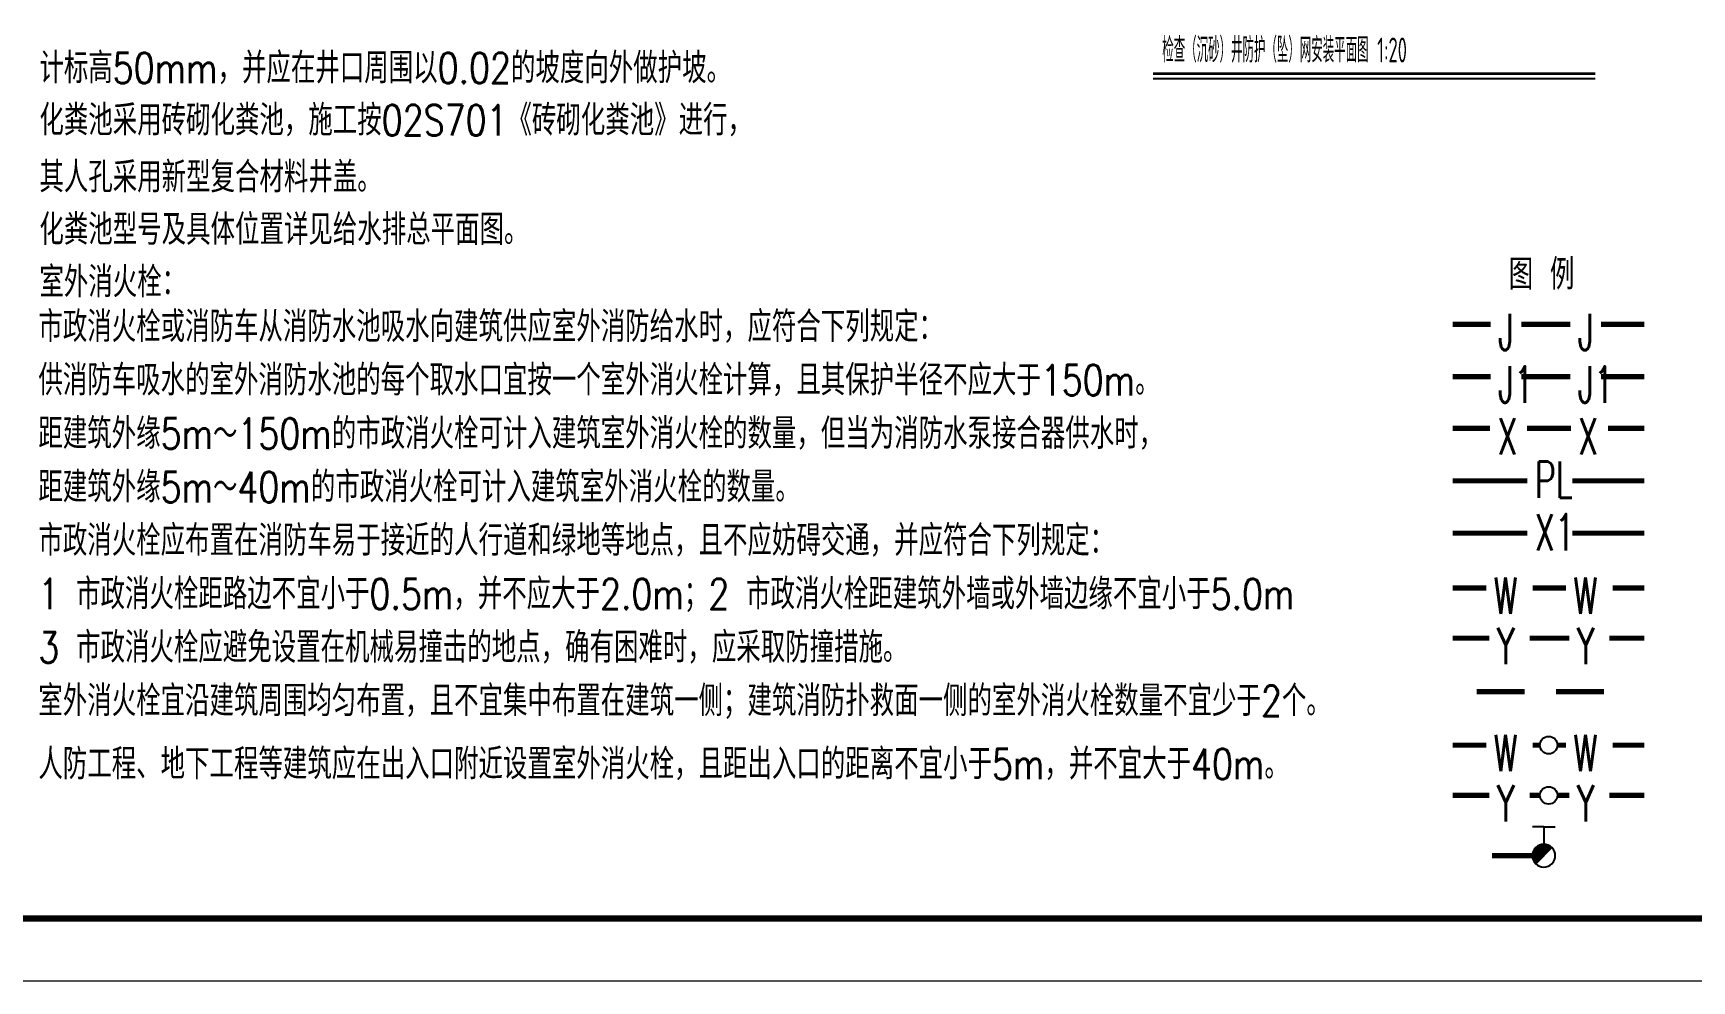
# Model space of a CAD drawing. Header units: millimetres. Extents: x 53009415 to 54059915, y 20499171 to 20796171.
# Drawn here: x 53384336 to 53517552, y 20499171 to 20575260 of the extents above; entities that cross this region are included whole.
import ezdxf

# ---------------------------------------------------------------- set-up
doc = ezdxf.new("R2010")
doc.units = ezdxf.units.MM
doc.header["$LTSCALE"] = 1000
doc.linetypes.add('DASH', pattern=[0.35, 0.25, -0.1])
for name, color, linetype in [('0000-部件名称', 7, 'Continuous'), ('000ZSL-小树', 84, 'Continuous'), ('DIM_TEXT', 7, 'Continuous'), ('EQUIP_消防', 7, 'Continuous'), ('PIPE-污水', 2, 'Continuous'), ('PIPE-消防', 1, 'Continuous'), ('PIPE-给水', 3, 'Continuous'), ('PIPE-雨水', 4, 'Continuous'), ('ROAD', 2, 'Continuous'), ('TWT_TEXT', 7, 'Continuous'), ('WELL_污水', 2, 'Continuous'), ('WELL_雨水', 4, 'Continuous')]:
    doc.layers.add(name, color=color, linetype=linetype)
doc.layers.add('PUB_TITLE', color=7, linetype='Continuous', lineweight=20)
doc.styles.add('_TWT_DIM', font='gbenor', dxfattribs={"bigfont": 'gbcbig'})
doc.styles.add('_TWT_PIPEDN', font='SIMPLEX', dxfattribs={"width": 0.8, "height": 3.5, "bigfont": 'HZTXT'})
doc.styles.add('_TWT_PIPETEXT', font='SIMPLEX', dxfattribs={"width": 0.8, "height": 3.5, "bigfont": 'HZTXT'})

# ---------------------------------------------------------------- blocks, each defined once
blk = doc.blocks.new('a1')
at = {"layer": 'PUB_TITLE'}
blk.add_lwpolyline([(50422310, 18549330), (50506410, 18549330), (50506410, 18608730), (50422310, 18608730)], close=True, dxfattribs=at)
at = {"layer": 'PUB_TITLE', "const_width": 100}
blk.add_lwpolyline([(50424810, 18550330), (50505410, 18550330), (50505410, 18607730), (50424810, 18607730)], close=True, dxfattribs=at)
blk = doc.blocks.new('$TwtSys$00000187')
blk.add_circle((0, 0, 0), 0.5)
blk = doc.blocks.new('$TwtSys$00000385')
for p, q in [((0, 331), (-130, 331)), ((0, 331), (0, 131)), ((0, 331), (130, 331)), ((92, 92), (-92, -92))]:
    blk.add_line(p, q)
for start, end in [(135, 315), (315, 135)]:
    blk.add_arc((0, 0), 131, start, end)
at = {"color": 0}
for points in [[(-34, 127), (-127, 34), (34, 127), (-127, -34)], [(-93, 93), (-93, 93), (-34, 127), (-127, 34)], [(34, 127), (-127, -34), (93, 93), (-93, -93)]]:
    blk.add_solid(points, dxfattribs=at)
blk = doc.blocks.new('wwwadsddasdsdwdsd')
at = {"layer": '0000-部件名称', "extrusion": (-3.93868e-32, 3.21629e-16, -1)}
blk.add_line((529284, 3432042, 22969), (504208, 3432042, 22969), dxfattribs=at)
at = {"layer": '0000-部件名称', "extrusion": (-3.93868e-32, 3.21629e-16, -1), "const_width": 161, "elevation": -22969}
blk.add_lwpolyline([(-529284, 3432338), (-504208, 3432338)], dxfattribs=at)
at = {"layer": 'TWT_TEXT', "style": '_TWT_DIM', "width": 0.64}
blk.add_text('检查（沉砂）井防护（坠）网安装平面图 1:20', height=1411.2, dxfattribs=at).set_placement((504726, 3432974))

msp = doc.modelspace()

# ---------------------------------------------------------------- linework, layer by layer
at = {"layer": 'DIM_TEXT', "const_width": 417.442, "elevation": 0}
for points in [[(53503854.393, 20551883.952), (53507802.775, 20551883.952)], [(53503854.393, 20547675.71), (53507802.775, 20547675.71)], [(53507836.572, 20543526.401), (53504325.012, 20543526.401)], [(53504778.731, 20530718.965), (53507454.911, 20530718.965)], [(53504524.291, 20526681.728), (53507709.351, 20526681.728)]]:
    msp.add_lwpolyline(points, dxfattribs=at)
at = {"layer": 'PIPE-污水', "linetype": 'DASH', "ltscale": 25, "const_width": 417.442, "elevation": 0}
for points in [[(53498355.662, 20530718.965), (53501041.633, 20530718.965)], [(53511192.009, 20530718.965), (53513750.031, 20530718.965)], [(53498355.662, 20518094.237), (53501041.633, 20518094.237)], [(53504778.731, 20518094.237), (53505351.473, 20518094.237)], [(53506754.221, 20518094.237), (53507454.911, 20518094.237)], [(53511192.009, 20518094.237), (53513750.031, 20518094.237)]]:
    msp.add_lwpolyline(points, dxfattribs=at)
at = {"layer": 'PIPE-消防', "linetype": 'Continuous', "ltscale": 5, "const_width": 417.442, "elevation": 0}
for points in [[(53501351.236, 20543526.401), (53498355.662, 20543526.401)], [(53513750.031, 20543526.401), (53510810.348, 20543526.401)], [(53504353.852, 20539318.158), (53498355.662, 20539318.158)], [(53513750.031, 20539318.158), (53507965.564, 20539318.158)], [(53504353.852, 20535109.915), (53498355.662, 20535109.915)], [(53513750.031, 20535109.915), (53507965.564, 20535109.915)], [(53504747.214, 20509220.618), (53501512.402, 20509220.618)]]:
    msp.add_lwpolyline(points, dxfattribs=at)
at = {"layer": 'PIPE-给水', "linetype": 'Continuous', "ltscale": 5, "const_width": 417.442, "elevation": 0}
for points in [[(53498355.662, 20551883.952), (53501389.498, 20551883.952)], [(53510267.67, 20551883.952), (53513750.031, 20551883.952)], [(53498355.662, 20547675.71), (53501389.498, 20547675.71)], [(53510267.67, 20547675.71), (53513750.031, 20547675.71)], [(53500276.615, 20522391.248), (53504130.292, 20522391.248)], [(53506643.22, 20522391.248), (53510496.897, 20522391.248)]]:
    msp.add_lwpolyline(points, dxfattribs=at)
at = {"layer": 'PIPE-雨水', "linetype": 'DASH', "ltscale": 25, "const_width": 417.442, "elevation": 0}
for points in [[(53498355.662, 20526681.728), (53501296.074, 20526681.728)], [(53510937.568, 20526681.728), (53513750.031, 20526681.728)], [(53498355.662, 20514057), (53501296.074, 20514057)], [(53504524.291, 20514057), (53505351.473, 20514057)], [(53506754.221, 20514057), (53507709.351, 20514057)], [(53510937.568, 20514057), (53513750.031, 20514057)]]:
    msp.add_lwpolyline(points, dxfattribs=at)

# ---------------------------------------------------------------- block references
at = {"layer": '000ZSL-小树', "linetype": 'Continuous', "xscale": 1.415824915824916, "yscale": 1.415824915824916, "zscale": 1.415824915824916}
msp.add_blockref('wwwadsddasdsdwdsd', (52760415.693, 15712420.946, 0), dxfattribs=at)
at = {"layer": 'EQUIP_消防', "xscale": 7.013738160070401, "yscale": 7.013738160070401, "zscale": 7.013738160070401}
msp.add_blockref('$TwtSys$00000385', (53505664.339, 20509220.618, 0), dxfattribs=at)
at = {"layer": 'ROAD', "xscale": 5, "yscale": 5, "zscale": 5}
msp.add_blockref('a1', (-198892134.618, -72247479.218), dxfattribs=at)
at = {"layer": 'WELL_污水', "xscale": 1402.747631999886, "yscale": 1402.747631999886, "zscale": 1402.747631999886, "rotation": 269.9999999999999}
msp.add_blockref('$TwtSys$00000187', (53506052.847, 20518094.237, 0), dxfattribs=at)
at = {"layer": 'WELL_雨水', "xscale": 1402.747631999886, "yscale": 1402.747631999886, "zscale": 1402.747631999886, "rotation": 269.9999999999999}
msp.add_blockref('$TwtSys$00000187', (53506052.847, 20514057, 0), dxfattribs=at)

# ---------------------------------------------------------------- texts
at = {"layer": 'DIM_TEXT', "style": '_TWT_PIPETEXT', "width": 0.64}
for s, height, p in [('J', 2922.093, (53501985.843, 20549796.743, 0)), ('J', 2922.093, (53508399.121, 20549796.743, 0)), ('J1', 2922.0927, (53501985.843, 20545588.5, 0)), ('J1', 2922.0927, (53508399.121, 20545588.5, 0)), ('X', 2922.093, (53501947.581, 20541439.192, 0)), ('X', 2922.093, (53508432.917, 20541439.192, 0)), ('PL', 2922.0927, (53504950.198, 20537938.16, 0)), ('X1', 2922.0927, (53504950.198, 20533729.917, 0)), ('W', 2922.093, (53501637.979, 20528631.756, 0)), ('W', 2922.093, (53508051.256, 20528631.756, 0)), ('Y', 2922.093, (53501892.419, 20524594.519, 0)), ('Y', 2922.093, (53508305.697, 20524594.519, 0)), ('W', 2922.093, (53501637.979, 20516007.027, 0)), ('W', 2922.093, (53508051.256, 20516007.027, 0)), ('Y', 2922.093, (53501892.419, 20511969.791, 0)), ('Y', 2922.093, (53508305.697, 20511969.791, 0))]:
    msp.add_text(s, height=height, dxfattribs=at).set_placement(p)
at = {"layer": 'TWT_TEXT', "style": '_TWT_PIPEDN', "width": 0.8}
for s, height, p in [('计标高50mm，并应在井口周围以0.02的坡度向外做护坡。', 2454.80836, (53384836.243, 20571235.314, 0)), ('化粪池采用砖砌化粪池，施工按02S701《砖砌化粪池》进行，', 2454.80836, (53384836.243, 20567046.4, 0)), ('其人孔采用新型复合材料井盖。', 2454.80836, (53384836.243, 20562470.903, 0)), ('化粪池型号及具体位置详见给水排总平面图。', 2454.80836, (53384836.243, 20558262.66, 0)), ('室外消火栓：', 2454.8084, (53384836.243, 20554054.417, 0)), ('图 例', 2454.8084, (53502846.202, 20554668.107, 0)), ('市政消火栓或消防车从消防水池吸水向建筑供应室外消防给水时，应符合下列规定：', 2454.80836, (53384752.706, 20550464.476, 0)), ('供消防车吸水的室外消防水池的每个取水口宜按一个室外消火栓计算，且其保护半径不应大于150m。 ', 2454.80836, (53384752.706, 20546172.789, 0)), ('距建筑外缘5m～150m的市政消火栓可计入建筑室外消火栓的数量，但当为消防水泵接合器供水时，', 2454.80836, (53384752.706, 20541881.103, 0)), ('距建筑外缘5m～40m的市政消火栓可计入建筑室外消火栓的数量。 ', 2454.80836, (53384752.706, 20537589.417, 0)), ('市政消火栓应布置在消防车易于接近的人行道和绿地等地点，且不应妨碍交通，并应符合下列规定： ', 2454.80836, (53384752.706, 20533297.731, 0)), ('1 市政消火栓距路边不宜小于0.5m，并不应大于2.0m；2 市政消火栓距建筑外墙或外墙边缘不宜小于5.0m', 2454.80836, (53384752.706, 20529006.045, 0)), ('3 市政消火栓应避免设置在机械易撞击的地点，确有困难时，应采取防撞措施。', 2454.80836, (53384752.706, 20524714.358, 0)), ('室外消火栓宜沿建筑周围均匀布置，且不宜集中布置在建筑一侧；建筑消防扑救面一侧的室外消火栓数量不宜少于2个。 ', 2454.80836, (53384752.706, 20520422.672, 0)), ('人防工程、地下工程等建筑应在出入口附近设置室外消火栓，且距出入口的距离不宜小于5m，并不宜大于40m。  ', 2454.80836, (53384752.706, 20515352.222, 0))]:
    msp.add_text(s, height=height, dxfattribs=at).set_placement(p)

doc.saveas('drawing.dxf')
